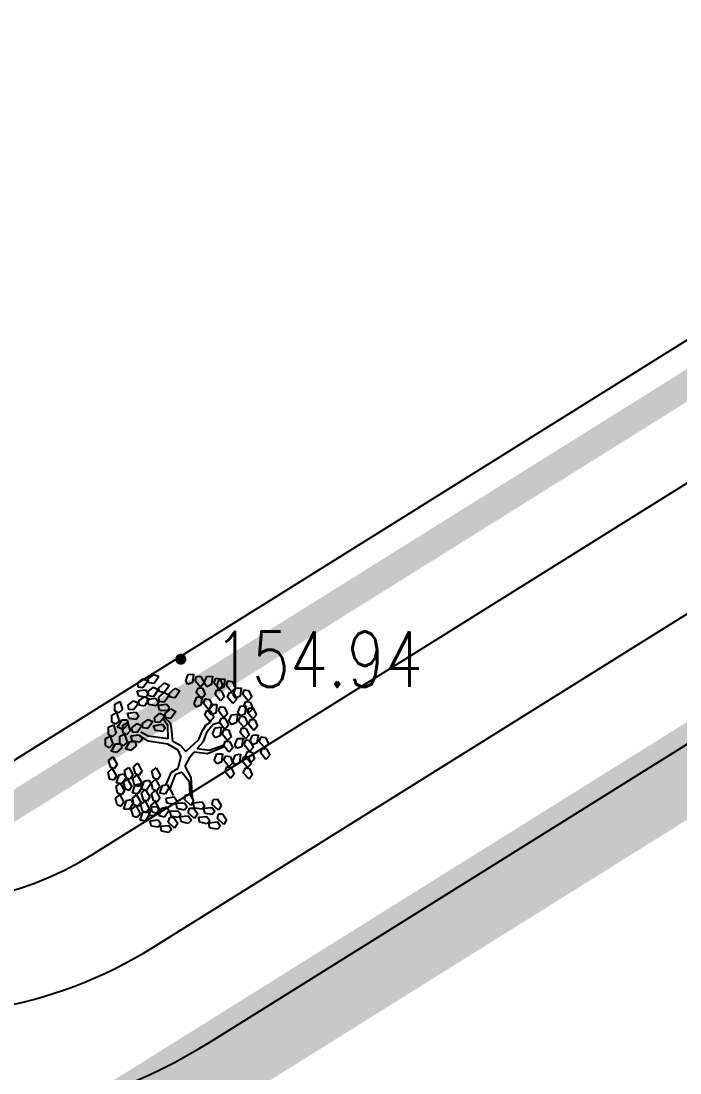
# Model space of a CAD drawing. Extents: x -809667 to 586099, y 3084146 to 3634412.
# Drawn here: x 381186.63 to 381198.54, y 3086078.91 to 3086097.93 of the extents above; entities that cross this region are included whole.
import ezdxf
from ezdxf.enums import TextEntityAlignment as Align

# ---------------------------------------------------------------- set-up
doc = ezdxf.new("R2010")
doc.units = 0
doc.header["$LTSCALE"] = 0.5
doc.layers.get('0').update_dxf_attribs({"linetype": 'CONTINUOUS'})
for name, color, linetype in [('GCD', 252, 'CONTINUOUS'), ('乔木', 84, 'CONTINUOUS'), ('文字', 7, 'CONTINUOUS')]:
    doc.layers.add(name, color=color, linetype=linetype)
doc.styles.get("Standard").update_dxf_attribs({"font": 'rs.shx', "bigfont": 'hztxt.shx'})

# ---------------------------------------------------------------- blocks, each defined once
blk = doc.blocks.new('GC200')
at = {"color": 0, "linetype": 'Continuous', "const_width": 0.2, "flags": 128}
blk.add_lwpolyline([(-0.1, 0, 1), (0.1, 0, 1)], format="xyb", close=True, dxfattribs=at)
blk = doc.blocks.new('幌伞枫')
at = {"layer": '乔木', "color": 0}
for p, q in [((-531, 995), (-450, 1054)), ((-450, 1054), (-384, 1025)), ((-384, 1025), (-450, 929)), ((-9, 966), (27, 1054)), ((27, 1054), (101, 1061)), ((101, 1061), (86, 944)), ((123, 966), (145, 1032)), ((145, 1032), (203, 1025)), ((203, 1025), (247, 937)), ((247, 937), (284, 1025)), ((284, 1025), (365, 1032)), ((365, 1032), (350, 915)), ((-677, 937), (-604, 995)), ((-670, 878), (-677, 937)), ((-604, 995), (-531, 966)), ((-531, 966), (-604, 870)), ((-523, 937), (-531, 995)), ((-450, 929), (-523, 937)), ((-384, 870), (-303, 937)), ((-237, 900), (-310, 804)), ((-303, 937), (-237, 900)), ((20, 915), (-9, 966)), ((86, 944), (20, 915)), ((196, 878), (123, 966)), ((247, 937), (196, 878)), ((284, 885), (247, 937)), ((350, 915), (284, 885)), ((380, 937), (409, 1003)), ((460, 848), (380, 937)), ((409, 1003), (468, 995)), ((424, 900), (460, 988)), ((453, 848), (424, 900)), ((460, 988), (534, 995)), ((504, 900), (460, 848)), ((468, 995), (504, 900)), ((534, 995), (519, 878)), ((556, 900), (578, 966)), ((629, 812), (556, 900)), ((578, 966), (636, 959)), ((636, 959), (681, 870)), ((-685, 826), (-567, 841)), ((-663, 753), (-685, 826)), ((-604, 870), (-670, 878)), ((-567, 738), (-663, 753)), ((-663, 687), (-582, 746)), ((-582, 746), (-516, 716)), ((-567, 841), (-531, 782)), ((-531, 782), (-567, 738)), ((-531, 819), (-457, 878)), ((-523, 760), (-531, 819)), ((-457, 746), (-523, 760)), ((-457, 878), (-391, 848)), ((-391, 848), (-457, 746)), ((-377, 819), (-384, 870)), ((-384, 738), (-310, 804)), ((-377, 680), (-384, 738)), ((-310, 804), (-377, 819)), ((-310, 804), (-237, 768)), ((-237, 768), (-310, 672)), ((-237, 797), (-156, 863)), ((-230, 738), (-237, 797)), ((-156, 731), (-230, 738)), ((-156, 863), (-90, 826)), ((-90, 826), (-156, 731)), ((108, 650), (145, 738)), ((137, 804), (167, 870)), ((211, 716), (137, 804)), ((145, 738), (218, 746)), ((167, 870), (225, 863)), ((218, 746), (203, 628)), ((262, 775), (211, 716)), ((225, 863), (262, 775)), ((402, 775), (424, 841)), ((475, 687), (402, 775)), ((424, 841), (482, 834)), ((519, 878), (453, 848)), ((526, 746), (475, 687)), ((482, 834), (526, 746)), ((570, 738), (600, 804)), ((644, 650), (570, 738)), ((600, 804), (658, 797)), ((681, 870), (629, 812)), ((651, 775), (688, 863)), ((681, 724), (651, 775)), ((658, 797), (695, 709)), ((747, 753), (681, 724)), ((688, 863), (761, 870)), ((761, 870), (747, 753)), ((783, 775), (805, 841)), ((857, 687), (783, 775)), ((805, 841), (864, 834)), ((908, 746), (857, 687)), ((864, 834), (908, 746)), ((-993, 643), (-927, 680)), ((-993, 548), (-993, 643)), ((-927, 680), (-890, 570)), ((-810, 628), (-736, 687)), ((-802, 570), (-810, 628)), ((-736, 687), (-663, 658)), ((-663, 658), (-736, 562)), ((-655, 628), (-663, 687)), ((-582, 614), (-655, 628)), ((-516, 716), (-582, 614)), ((-545, 709), (-428, 724)), ((-523, 636), (-545, 709)), ((-421, 621), (-523, 636)), ((-428, 724), (-384, 665)), ((-384, 665), (-421, 621)), ((-391, 628), (-274, 643)), ((-369, 555), (-391, 628)), ((-310, 672), (-377, 680)), ((-274, 643), (-237, 592)), ((-237, 592), (-274, 548)), ((137, 599), (108, 650)), ((203, 628), (137, 599)), ((240, 650), (262, 716)), ((313, 562), (240, 650)), ((262, 716), (321, 709)), ((306, 540), (350, 636)), ((365, 621), (313, 562)), ((321, 709), (365, 621)), ((350, 636), (424, 636)), ((424, 636), (409, 518)), ((446, 548), (468, 606)), ((468, 606), (526, 599)), ((526, 599), (570, 511)), ((695, 709), (644, 650)), ((717, 525), (754, 614)), ((754, 614), (827, 621)), ((798, 614), (827, 680)), ((871, 525), (798, 614)), ((827, 621), (813, 503)), ((827, 680), (886, 672)), ((849, 525), (871, 592)), ((871, 592), (930, 584)), ((886, 672), (923, 584)), ((-1037, 489), (-971, 525)), ((-1037, 393), (-1037, 489)), ((-942, 518), (-993, 548)), ((-971, 525), (-934, 408)), ((-890, 570), (-942, 518)), ((-817, 518), (-699, 533)), ((-795, 445), (-817, 518)), ((-736, 562), (-802, 570)), ((-699, 430), (-795, 445)), ((-699, 533), (-663, 474)), ((-663, 474), (-699, 430)), ((-443, 452), (-369, 518)), ((-435, 393), (-443, 452)), ((-274, 548), (-369, 555)), ((-369, 518), (-296, 481)), ((-296, 481), (-369, 386)), ((-257, 346), (-327, 441)), ((-222, 377), (-311, 462)), ((-296, 511), (-215, 577)), ((-288, 452), (-296, 511)), ((-215, 445), (-288, 452)), ((-215, 577), (-149, 540)), ((-149, 540), (-215, 445)), ((255, 489), (284, 555)), ((328, 401), (255, 489)), ((284, 555), (336, 548)), ((343, 496), (306, 540)), ((380, 459), (328, 401)), ((336, 548), (380, 459)), ((409, 518), (343, 496)), ((519, 452), (446, 548)), ((460, 386), (490, 452)), ((490, 452), (541, 445)), ((570, 511), (519, 452)), ((541, 445), (585, 349)), ((592, 408), (629, 496)), ((629, 496), (710, 503)), ((710, 503), (695, 386)), ((747, 481), (717, 525)), ((725, 408), (754, 474)), ((813, 503), (747, 481)), ((754, 474), (813, 467)), ((813, 467), (849, 371)), ((923, 437), (849, 525)), ((923, 584), (871, 525)), ((974, 496), (923, 437)), ((930, 584), (974, 496)), ((-1081, 320), (-1015, 357)), ((-1081, 217), (-1081, 320)), ((-986, 364), (-1037, 393)), ((-1015, 357), (-978, 239)), ((-934, 408), (-986, 364)), ((-956, 320), (-898, 423)), ((-883, 291), (-956, 320)), ((-898, 423), (-824, 423)), ((-883, 349), (-817, 386)), ((-810, 364), (-883, 291)), ((-883, 247), (-883, 349)), ((-824, 423), (-810, 364)), ((-817, 386), (-780, 269)), ((-758, 313), (-685, 371)), ((-751, 254), (-758, 313)), ((-685, 371), (-619, 342)), ((-619, 342), (-685, 247)), ((-611, 371), (-531, 430)), ((-604, 313), (-611, 371)), ((-538, 305), (-604, 313)), ((-465, 401), (-538, 305)), ((-531, 430), (-465, 401)), ((-457, 342), (-332, 364)), ((-428, 276), (-457, 342)), ((-369, 386), (-435, 393)), ((-332, 364), (-296, 305)), ((-296, 305), (-332, 261)), ((-252, 158), (-257, 346)), ((-206, 307), (-222, 377)), ((-188, 124), (-206, 307)), ((225, 276), (277, 357)), ((277, 357), (336, 393)), ((291, 261), (372, 364)), ((336, 393), (344, 419)), ((365, 225), (402, 313)), ((372, 364), (468, 393)), ((402, 313), (482, 320)), ((534, 291), (460, 386)), ((482, 320), (468, 203)), ((585, 349), (534, 291)), ((629, 357), (592, 408)), ((695, 386), (629, 357)), ((798, 320), (725, 408)), ((747, 247), (769, 313)), ((769, 313), (827, 305)), ((849, 371), (798, 320)), ((827, 305), (871, 217)), ((864, 364), (893, 430)), ((937, 276), (864, 364)), ((893, 430), (952, 423)), ((989, 335), (937, 276)), ((952, 423), (989, 335)), ((-1125, 166), (-1059, 195)), ((-1125, 63), (-1125, 166)), ((-1030, 188), (-1081, 217)), ((-1059, 195), (-1022, 85)), ((-978, 239), (-1030, 188)), ((-927, 195), (-861, 225)), ((-927, 92), (-927, 195)), ((-832, 217), (-883, 247)), ((-861, 225), (-824, 114)), ((-780, 269), (-832, 217)), ((-773, 203), (-655, 217)), ((-751, 129), (-773, 203)), ((-685, 247), (-751, 254)), ((-655, 217), (-611, 158)), ((-611, 158), (-648, 114)), ((-531, 129), (-641, 203)), ((-531, 195), (-633, 254)), ((-252, 158), (-531, 195)), ((-332, 261), (-428, 276)), ((-9, -18), (174, 151)), ((174, 151), (225, 276)), ((240, 122), (291, 261)), ((402, 173), (365, 225)), ((468, 203), (402, 173)), ((497, 225), (526, 291)), ((570, 136), (497, 225)), ((526, 291), (585, 283)), ((622, 188), (570, 136)), ((585, 283), (622, 188)), ((673, 70), (710, 166)), ((710, 166), (783, 166)), ((820, 158), (747, 247)), ((783, 166), (769, 48)), ((871, 217), (820, 158)), ((879, 122), (923, 210)), ((923, 210), (996, 217)), ((996, 217), (981, 100)), ((1011, 122), (1040, 188)), ((1040, 188), (1099, 180)), ((1099, 180), (1143, 92)), ((-1074, 34), (-1125, 63)), ((-1022, 85), (-1074, 34)), ((-1044, -10), (-986, 92)), ((-986, 92), (-912, 92)), ((-898, 34), (-971, -32)), ((-876, 63), (-927, 92)), ((-912, 92), (-898, 34)), ((-824, 114), (-876, 63)), ((-846, 19), (-788, 122)), ((-773, -3), (-846, 19)), ((-788, 122), (-714, 122)), ((-699, 63), (-773, -3)), ((-648, 114), (-751, 129)), ((-714, 122), (-699, 63)), ((-259, 85), (-531, 129)), ((-112, 4), (-259, 85)), ((-76, 63), (-188, 124)), ((-76, -84), (-112, 4)), ((-9, -18), (-76, 63)), ((152, 26), (240, 122)), ((152, 26), (318, 4)), ((295, -42), (527, 53)), ((318, 4), (524, 78)), ((519, 63), (541, 129)), ((592, -25), (519, 63)), ((541, 129), (600, 122)), ((644, 34), (592, -25)), ((600, 122), (644, 34)), ((703, 26), (673, 70)), ((769, 48), (703, 26)), ((805, 78), (827, 144)), ((879, -18), (805, 78)), ((827, 144), (886, 136)), ((915, 78), (879, 122)), ((930, 41), (879, -18)), ((886, 136), (930, 41)), ((981, 100), (915, 78)), ((1092, 34), (1011, 122)), ((1033, -40), (1055, 26)), ((1055, 26), (1114, 19)), ((1143, 92), (1092, 34)), ((1114, 19), (1158, -69)), ((-1081, -142), (-1022, -91)), ((-1052, -238), (-1081, -142)), ((-971, -32), (-1044, -10)), ((-1022, -91), (-964, -194)), ((-76, -84), (-120, -253)), ((42, -98), (-20, -221)), ((-9, -18), (-9, -18)), ((-9, -18), (-9, -18)), ((-9, -18), (-9, -18)), ((-9, -18), (-9, -18)), ((-9, -18), (-9, -18)), ((-9, -18), (-9, -18)), ((-9, -18), (-9, -18)), ((-9, -18), (-9, -18)), ((-9, -18), (-9, -18)), ((-9, -18), (-9, -18)), ((-9, -18), (-9, -18)), ((-9, -18), (-9, -18)), ((-9, -18), (-9, -18)), ((-9, -18), (-9, -18)), ((-9, -18), (-9, -18)), ((-9, -18), (-9, -18)), ((-9, -18), (-9, -18)), ((-9, -18), (-9, -18)), ((-9, -18), (-9, -18)), ((-9, -18), (-9, -18)), ((-9, -18), (-9, -18)), ((-9, -18), (-9, -18)), ((-9, -18), (-9, -18)), ((-9, -18), (-9, -18)), ((-9, -18), (-9, -18)), ((-9, -18), (-9, -18)), ((-9, -18), (-9, -18)), ((-9, -18), (-9, -18)), ((-9, -18), (-9, -18)), ((-9, -18), (-9, -18)), ((-9, -18), (-9, -18)), ((-9, -18), (-9, -18)), ((-9, -18), (-9, -18)), ((-9, -18), (-9, -18)), ((-9, -18), (-9, -18)), ((-9, -18), (-9, -18)), ((-9, -18), (-9, -18)), ((-9, -18), (-9, -18)), ((-9, -18), (-9, -18)), ((-9, -18), (-9, -18)), ((42, -98), (109, -22)), ((109, -22), (295, -42)), ((387, -142), (424, -47)), ((424, -187), (387, -142)), ((424, -47), (504, -47)), ((504, -47), (490, -165)), ((519, -135), (548, -76)), ((592, -231), (519, -135)), ((548, -76), (607, -84)), ((607, -84), (644, -172)), ((644, -150), (681, -62)), ((681, -62), (754, -54)), ((754, -54), (739, -172)), ((776, -150), (805, -84)), ((805, -84), (857, -91)), ((820, -84), (849, -18)), ((893, -172), (820, -84)), ((849, -18), (908, -25)), ((857, -91), (901, -187)), ((945, -120), (893, -172)), ((908, -25), (945, -120)), ((1106, -128), (1033, -40)), ((1158, -69), (1106, -128)), ((-1089, -304), (-1030, -253)), ((-1000, -253), (-1052, -238)), ((-1030, -253), (-971, -355)), ((-964, -194), (-1000, -253)), ((-861, -282), (-802, -238)), ((-839, -385), (-861, -282)), ((-802, -238), (-744, -341)), ((-736, -231), (-677, -179)), ((-707, -326), (-736, -231)), ((-677, -179), (-619, -289)), ((-619, -289), (-655, -348)), ((-479, -289), (-421, -245)), ((-457, -385), (-479, -289)), ((-421, -245), (-362, -348)), ((-120, -253), (-215, -311)), ((-20, -221), (62, -380)), ((490, -165), (424, -187)), ((541, -297), (563, -231)), ((563, -231), (622, -238)), ((644, -172), (592, -231)), ((622, -238), (666, -333)), ((673, -201), (644, -150)), ((739, -172), (673, -201)), ((849, -238), (776, -150)), ((791, -311), (820, -245)), ((820, -245), (879, -253)), ((901, -187), (849, -238)), ((879, -253), (915, -341)), ((-1067, -399), (-1089, -304)), ((-1008, -414), (-1067, -399)), ((-971, -355), (-1008, -414)), ((-971, -451), (-934, -341)), ((-934, -341), (-868, -326)), ((-839, -377), (-898, -465)), ((-876, -443), (-817, -399)), ((-868, -326), (-839, -377)), ((-780, -399), (-839, -385)), ((-817, -399), (-758, -502)), ((-744, -341), (-780, -399)), ((-744, -392), (-685, -341)), ((-722, -487), (-744, -392)), ((-655, -348), (-707, -326)), ((-685, -341), (-626, -443)), ((-626, -539), (-589, -429)), ((-589, -429), (-523, -414)), ((-523, -414), (-494, -465)), ((-487, -451), (-428, -399)), ((-399, -407), (-457, -385)), ((-428, -399), (-369, -510)), ((-362, -348), (-399, -407)), ((-215, -311), (-285, -477)), ((-156, -341), (-230, -532)), ((-61, -304), (-156, -341)), ((-61, -304), (38, -431)), ((38, -431), (49, -612)), ((62, -380), (79, -664)), ((614, -392), (541, -297)), ((666, -333), (614, -392)), ((871, -399), (791, -311)), ((915, -341), (871, -399)), ((-978, -502), (-920, -458)), ((-956, -598), (-978, -502)), ((-898, -465), (-971, -451)), ((-920, -458), (-861, -561)), ((-861, -561), (-898, -620)), ((-846, -539), (-876, -443)), ((-795, -561), (-846, -539)), ((-758, -502), (-795, -561)), ((-751, -598), (-714, -480)), ((-663, -502), (-722, -487)), ((-714, -480), (-648, -465)), ((-626, -524), (-677, -605)), ((-626, -443), (-663, -502)), ((-648, -465), (-626, -524)), ((-553, -554), (-626, -539)), ((-626, -590), (-567, -546)), ((-567, -546), (-509, -649)), ((-494, -465), (-553, -554)), ((-465, -546), (-487, -451)), ((-487, -605), (-428, -554)), ((-413, -568), (-465, -546)), ((-428, -554), (-369, -664)), ((-369, -510), (-413, -568)), ((-369, -598), (-332, -487)), ((-332, -487), (-266, -473)), ((-244, -524), (-296, -612)), ((-266, -473), (-244, -524)), ((-230, -532), (-186, -627)), ((-986, -664), (-927, -620)), ((-964, -759), (-986, -664)), ((-898, -620), (-956, -598)), ((-927, -620), (-868, -722)), ((-868, -722), (-912, -781)), ((-868, -818), (-832, -700)), ((-832, -700), (-766, -686)), ((-766, -686), (-744, -744)), ((-677, -605), (-751, -598)), ((-751, -664), (-692, -620)), ((-729, -759), (-751, -664)), ((-692, -620), (-633, -722)), ((-633, -722), (-670, -781)), ((-633, -752), (-575, -708)), ((-597, -693), (-626, -590)), ((-545, -708), (-597, -693)), ((-575, -708), (-516, -810)), ((-509, -649), (-545, -708)), ((-494, -766), (-435, -715)), ((-457, -700), (-487, -605)), ((-406, -722), (-457, -700)), ((-435, -715), (-377, -818)), ((-369, -664), (-406, -722)), ((-296, -612), (-369, -598)), ((-288, -664), (-171, -649)), ((-266, -737), (-288, -664)), ((-171, -649), (-127, -708)), ((-127, -708), (-171, -752)), ((-142, -737), (-24, -730)), ((-24, -686), (-9, -620)), ((64, -766), (-24, -686)), ((-24, -730), (13, -788)), ((-9, -620), (49, -612)), ((49, -612), (101, -700)), ((101, -700), (64, -766)), ((93, -730), (218, -715)), ((115, -803), (93, -730)), ((218, -715), (255, -774)), ((358, -752), (372, -686)), ((372, -686), (431, -678)), ((431, -678), (482, -766)), ((-912, -781), (-964, -759)), ((-795, -825), (-868, -818)), ((-744, -744), (-795, -825)), ((-766, -825), (-699, -774)), ((-736, -921), (-766, -825)), ((-670, -781), (-729, -759)), ((-699, -774), (-641, -884)), ((-641, -972), (-604, -862)), ((-611, -847), (-633, -752)), ((-553, -869), (-611, -847)), ((-604, -862), (-538, -847)), ((-516, -810), (-553, -869)), ((-538, -847), (-516, -899)), ((-516, -906), (-479, -788)), ((-472, -862), (-494, -766)), ((-479, -788), (-413, -781)), ((-413, -877), (-472, -862)), ((-384, -832), (-443, -913)), ((-413, -781), (-384, -832)), ((-377, -818), (-413, -877)), ((-377, -913), (-340, -803)), ((-340, -803), (-274, -788)), ((-244, -840), (-303, -928)), ((-274, -788), (-244, -840)), ((-171, -752), (-266, -737)), ((-230, -847), (-112, -840)), ((-208, -921), (-230, -847)), ((-127, -810), (-142, -737)), ((-24, -832), (-127, -810)), ((-112, -840), (-76, -891)), ((13, -788), (-24, -832)), ((27, -869), (42, -803)), ((115, -950), (27, -869)), ((42, -803), (101, -803)), ((101, -803), (159, -884)), ((218, -818), (115, -803)), ((255, -774), (218, -818)), ((240, -803), (358, -796)), ((262, -877), (240, -803)), ((358, -891), (262, -877)), ((446, -832), (358, -752)), ((358, -796), (394, -847)), ((394, -847), (358, -891)), ((482, -766), (446, -832)), ((-685, -935), (-736, -921)), ((-641, -884), (-685, -935)), ((-567, -987), (-641, -972)), ((-516, -899), (-567, -987)), ((-443, -913), (-516, -906)), ((-509, -979), (-391, -965)), ((-487, -1053), (-509, -979)), ((-391, -965), (-354, -1023)), ((-354, -1023), (-391, -1067)), ((-303, -928), (-377, -913)), ((-252, -1001), (-230, -935)), ((-164, -1082), (-252, -1001)), ((-230, -935), (-178, -928)), ((-112, -935), (-208, -921)), ((-178, -928), (-120, -1016)), ((-120, -1016), (-164, -1082)), ((-76, -891), (-112, -935)), ((-90, -921), (27, -913)), ((-68, -994), (-90, -921)), ((27, -1016), (-68, -994)), ((27, -913), (71, -972)), ((71, -972), (27, -1016)), ((159, -884), (115, -950)), ((167, -928), (284, -921)), ((189, -1001), (167, -928)), ((284, -1023), (189, -1001)), ((284, -921), (328, -979)), ((328, -979), (284, -1023)), ((313, -1009), (431, -994)), ((328, -1082), (313, -1009)), ((431, -950), (446, -884)), ((519, -1031), (431, -950)), ((431, -994), (468, -1053)), ((446, -884), (504, -884)), ((504, -884), (556, -965)), ((556, -965), (519, -1031)), ((-391, -1067), (-487, -1053)), ((-362, -1053), (-244, -1045)), ((-347, -1126), (-362, -1053)), ((-244, -1141), (-347, -1126)), ((-244, -1045), (-208, -1097)), ((-208, -1097), (-244, -1141)), ((431, -1097), (328, -1082)), ((468, -1053), (431, -1097))]:
    blk.add_line(p, q, dxfattribs=at)
blk = doc.blocks.new('23424')
at = {"layer": '文字', "color": 8, "linetype": 'Continuous'}
for p, q in [((381953.534, 3087623.041), (381933.608, 3087610.583)), ((381935.728, 3087607.191), (381960.916, 3087622.939))]:
    blk.add_line(p, q, dxfattribs=at)
at = {"layer": '文字', "color": 8, "linetype": 'Continuous', "flags": 128}
for points, const_width in [([(381912.248, 3087729.697), (381918.707, 3087733.797), (382022.971, 3087808.807), (382085.251, 3087680.655), (382122.979, 3087633.36), (381994.673, 3087618.736), (381946.121, 3087613.203), (381925.771, 3087600.48), (381864.955, 3087697.754), (381885.305, 3087710.477), (381885.305, 3087710.477), (381885.305, 3087710.477), (381912.248, 3087729.697)], 0.5), ([(381885.305, 3087710.477), (381864.955, 3087697.754), (381925.771, 3087600.48), (381946.121, 3087613.203), (381994.673, 3087618.736)], 1.5)]:
    blk.add_lwpolyline(points, dxfattribs=dict(at, const_width=const_width))
blk.add_lwpolyline([(381875.202, 3087688.911), (381923.644, 3087611.429, 0.414214), (381934.668, 3087608.887), (381963.93, 3087627.182)], format="xyb", dxfattribs=at)
at = {"layer": '文字', "color": 8, "linetype": 'Continuous', "const_width": 0.5, "flags": 128}
blk.add_lwpolyline([(381929.845, 3087609.999), (381955.282, 3087625.903), (381922.945, 3087677.626), (381897.507, 3087661.722)], close=True, dxfattribs=at)
at = {"layer": '文字', "color": 8, "linetype": 'Continuous', "flags": 128}
blk.add_lwpolyline([(381930.067, 3087610.964), (381954.318, 3087626.125), (381922.722, 3087676.661), (381898.472, 3087661.5)], close=True, dxfattribs=at)
at = {"layer": '文字', "color": 8, "linetype": 'Continuous'}
for radius in [6, 10]:
    blk.add_arc((381930.427, 3087615.67), radius, 212.0138, 302.0138, dxfattribs=at)
ref = blk.add_blockref('GC200', (381935.174, 3087614.098, 154.94), dxfattribs=dict(at, xscale=0.5, yscale=0.5, zscale=0.5))
ref.add_attrib('height', '154.94', dxfattribs={"layer": 'GCD', "linetype": 'Continuous', "height": 1, "width": 0.8}).set_placement((381935.774, 3087614.098, 154.94), align=Align.MIDDLE_LEFT)
ref = blk.add_blockref('GC200', (381935.174, 3087614.098), dxfattribs=dict(at, xscale=0.5, yscale=0.5, zscale=0.5))
ref.add_attrib('height', '154.94', dxfattribs={"layer": 'GCD', "linetype": 'Continuous', "height": 1, "width": 0.8}).set_placement((381935.774, 3087614.098), align=Align.MIDDLE_LEFT)
at = {"layer": '文字', "color": 8, "linetype": 'Continuous', "xscale": 0.0013, "yscale": 0.0013, "zscale": 0.0013}
blk.add_blockref('幌伞枫', (381935.275, 3087612.45), dxfattribs=at)

msp = doc.modelspace()

# ---------------------------------------------------------------- block references
at = {"layer": '文字', "color": 8, "linetype": 'Continuous'}
msp.add_blockref('23424', (-745.658, -1527.708), dxfattribs=at)

doc.saveas('drawing.dxf')
